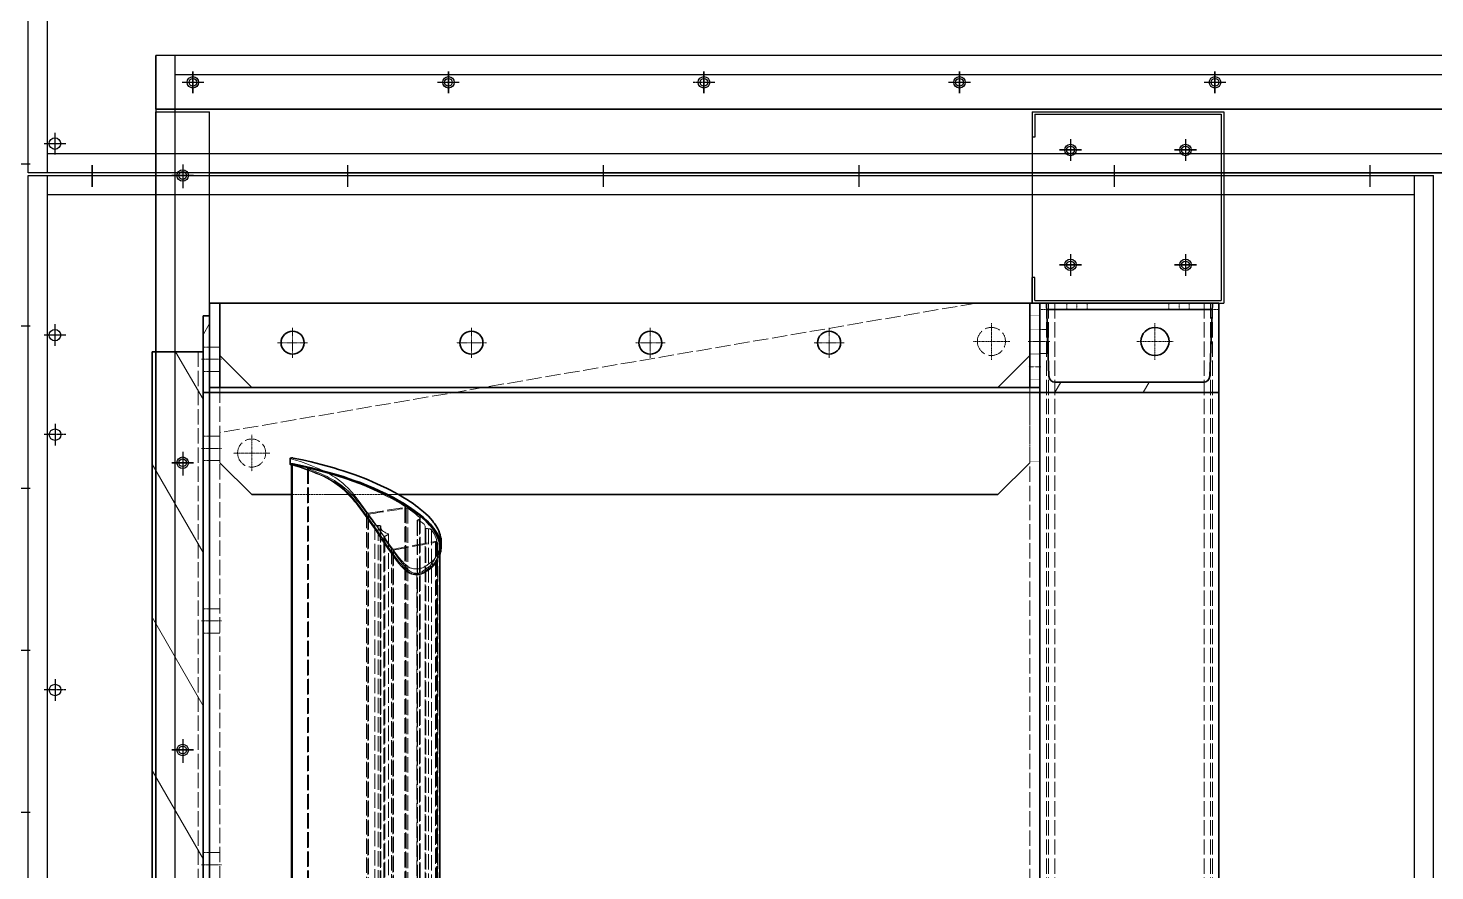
# Model space of a CAD drawing. Header units: millimetres. Extents: x 2686 to 32093, y 2268 to 23063.
# Drawn here: x 13346 to 14447, y 10538 to 11199 of the extents above; entities that cross this region are included whole.
import ezdxf

# ---------------------------------------------------------------- set-up
doc = ezdxf.new("R2010")
doc.units = ezdxf.units.MM
for name, pattern in [('CENTER', [2, 1.25, -0.25, 0.25, -0.25]), ('DASHDOT', [18.5, 12, -3, 0.5, -3]), ('DASHED', [15, 12, -3])]:
    doc.linetypes.add(name, pattern=pattern)
doc.layers.add('center', color=1, linetype='CENTER')

# ---------------------------------------------------------------- blocks, each defined once
blk = doc.blocks.new('A$C55E021B5')
at = {"color": 7, "lineweight": 35}
for p, q in [((580, 2140.5), (580, 1356.9)), ((728, 2140.5), (1362, 2140.5)), ((1375, 38.5), (1375, 2102.5)), ((1415, 2102.5), (1415, 38.5)), ((720, 2074.5), (1370, 2074.5)), ((720, 2070.5), (720, 1140.5)), ((1370, 2070.5), (720, 2070.5)), ((753, 2074.5), (1337, 2074.5)), ((1370, 2070.5), (1370, 209.8)), ((1370, 2070.5), (1370, 209.8)), ((1375, 70.5), (1375, 2070.5)), ((1375, 2070.5), (1375, 209.8)), ((1305.8, 2014.3), (1305.8, 1444.8)), ((753, 1990.5), (1221.9, 1990.5)), ((1189.7, 1949.5), (1189.7, 1349.6))]:
    blk.add_line(p, q, dxfattribs=at)
at = {"color": 7, "linetype": 'DASHED', "lineweight": 13, "ltscale": 0.008334}
for p, q in [((580, 2140.5), (585, 2140.5)), ((585, 2140.5), (580, 2140.5))]:
    blk.add_line(p, q, dxfattribs=at)
at = {"color": 7, "lineweight": 35, "ltscale": 0.008334}
for p, q in [((580, 2140.5), (585, 2140.5)), ((715, 2140.5), (720, 2140.5))]:
    blk.add_line(p, q, dxfattribs=at)
at = {"color": 7, "lineweight": 35, "ltscale": 0.116666}
for p, q in [((580, 2070.5), (580, 2140.5)), ((720, 2140.5), (720, 2070.5))]:
    blk.add_line(p, q, dxfattribs=at)
at = {"color": 7, "lineweight": 35, "ltscale": 0.008333}
for p, q in [((580, 2135.5), (580, 2140.5)), ((1375, 2130.5), (1370, 2130.5)), ((1375, 2070.5), (1370, 2070.5))]:
    blk.add_line(p, q, dxfattribs=at)
at = {"color": 7, "linetype": 'DASHED', "lineweight": 13}
for p, q in [((585, 2140.5), (585, 0.5)), ((586.6, 2140.5), (586.6, 0.5)), ((591.6, 2140.5), (591.6, 0.5)), ((708.4, 2140.5), (708.4, 0.5)), ((713.4, 2140.5), (713.4, 0.5)), ((715, 2140.5), (715, 0.5)), ((770, 2140.5), (1362, 2039.1)), ((1379, 2102.5), (1379, 1090.5)), ((728, 1070.5), (728, 2074.5)), ((1362, 2074.5), (1362, 66.5)), ((1370, 2074.5), (1370, 66.5)), ((1292.6, 2011.1), (1292.6, 1414.4)), ((1293.3, 2010.9), (1293.3, 1414.3)), ((1293.4, 2011), (1293.4, 1413.5)), ((1305.7, 2014.2), (1305.7, 1443.9)), ((720, 1070.5), (720, 1972.9)), ((1205, 1972.1), (1205, 1220.2)), ((1205.3, 1972.5), (1205.3, 1220.7)), ((1205.7, 1971.4), (1205.7, 1219.5)), ((1214.9, 1979.8), (1214.9, 1228.5)), ((1216.1, 1980), (1216.1, 1228.7)), ((1216.4, 1980.8), (1216.4, 1229.6)), ((1216.5, 1980.9), (1216.5, 1229.8)), ((1217, 1980.4), (1217, 1229.2)), ((1245.5, 1975.3), (1245.5, 1223.7)), ((1245.7, 1975.9), (1245.7, 1285.9)), ((1246.1, 1975), (1246.1, 1223.3)), ((1246.1, 1974.9), (1246.1, 1223.2)), ((1247, 1976.2), (1247, 1290.4)), ((720, 1968.5), (720, 172.5)), ((1196.3, 1963), (1196.3, 1211)), ((1198.7, 1963.8), (1198.7, 1211.9)), ((1200.8, 1964), (1200.8, 1212)), ((1201.1, 1965.1), (1201.1, 1213.1)), ((1201.2, 1964.2), (1201.2, 1212.2)), ((1201.2, 1964.2), (1201.2, 1212.2)), ((1207.3, 1970.6), (1207.3, 1218.7)), ((1207.3, 1970.3), (1207.3, 1218.4)), ((1207.4, 1970.5), (1207.4, 1218.6)), ((1236, 1966), (1236, 1214)), ((1236, 1965.9), (1236, 1214)), ((1236.1, 1965.1), (1236.1, 1213.1)), ((1236.4, 1966.2), (1236.4, 1214.2)), ((1238.1, 1966.3), (1238.1, 1214.3)), ((1240.5, 1967.1), (1240.5, 1215.1)), ((1191.2, 1949.5), (1191.2, 1198.1)), ((1191.6, 1952.9), (1191.6, 1201.3)), ((1192, 1954.4), (1192, 1202.8)), ((1192, 1954.4), (1192, 1202.7)), ((1192.6, 1954), (1192.6, 1202.3)), ((1193, 1953.2), (1193, 1201.6)), ((1229.8, 1959.5), (1229.8, 1207.6)), ((1229.9, 1959.7), (1229.9, 1207.8)), ((1229.9, 1959.4), (1229.9, 1207.5)), ((1232.9, 1957.8), (1232.9, 1206)), ((1233.4, 1956.7), (1233.4, 1204.9)), ((1233.6, 1957), (1233.6, 1205.2)), ((1225.9, 1947.1), (1225.9, 1196)), ((1226.2, 1947.8), (1226.2, 1196.6)), ((1226.5, 1946.7), (1226.5, 1195.6)), ((1226.5, 1946.6), (1226.5, 1195.5)), ((1227.5, 1948.1), (1227.5, 1196.8)), ((1207.8, 1928.8), (1207.8, 1180.1))]:
    blk.add_line(p, q, dxfattribs=at)
at = {"color": 7, "lineweight": 35, "ltscale": 0.216666}
for p, q in [((585, 2140.5), (715, 2140.5)), ((715, 2140.5), (585, 2140.5))]:
    blk.add_line(p, q, dxfattribs=at)
at = {"color": 7, "lineweight": 35, "ltscale": 0.095348}
for p, q in [((585, 2140.5), (587, 2083.3)), ((713, 2083.3), (715, 2140.5))]:
    blk.add_line(p, q, dxfattribs=at)
at = {"color": 7, "linetype": 'DASHED', "lineweight": 13, "ltscale": 0.008333}
for p, q in [((603.1, 2135.5), (603.1, 2140.5)), ((619.1, 2135.5), (619.1, 2140.5)), ((683.1, 2135.5), (683.1, 2140.5)), ((699.1, 2135.5), (699.1, 2140.5)), ((715, 2140.5), (720, 2140.5)), ((720, 2140.5), (715, 2140.5)), ((720, 2140.5), (720, 2135.5)), ((1375, 2106.1), (1370, 2106.1)), ((1375, 2087.1), (1370, 2087.1)), ((1375, 2036.2), (1370, 2036.2)), ((1375, 2017.2), (1370, 2017.2)), ((1375, 1901.1), (1370, 1901.1)), ((1375, 1882.1), (1370, 1882.1)), ((1375, 1710.1), (1370, 1710.1))]:
    blk.add_line(p, q, dxfattribs=at)
at = {"color": 7, "linetype": 'DASHDOT', "lineweight": 13, "ltscale": 0.01}
for p, q in [((611.1, 2135), (611.1, 2141)), ((691.1, 2135), (691.1, 2141))]:
    blk.add_line(p, q, dxfattribs=at)
at = {"color": 7, "linetype": 'DASHED', "lineweight": 13, "ltscale": 0.116666}
blk.add_line((720, 2140.5), (720, 2070.5), dxfattribs=at)
at = {"color": 7, "lineweight": 35, "ltscale": 0.11}
for p, q in [((720, 2074.5), (720, 2140.5)), ((728, 2074.5), (728, 2140.5)), ((1362, 2140.5), (1362, 2074.5)), ((1370, 2074.5), (1370, 2140.5))]:
    blk.add_line(p, q, dxfattribs=at)
at = {"color": 7, "lineweight": 35, "ltscale": 0.013333}
for p, q in [((720, 2140.5), (728, 2140.5)), ((720, 2074.5), (728, 2074.5))]:
    blk.add_line(p, q, dxfattribs=at)
at = {"color": 7, "lineweight": 35, "ltscale": 0.068333}
for p, q in [((728, 2140.5), (728, 2099.5)), ((1362, 2099.5), (1362, 2140.5))]:
    blk.add_line(p, q, dxfattribs=at)
at = {"color": 7, "lineweight": 35, "ltscale": 0.013334}
for p, q in [((1362, 2140.5), (1370, 2140.5)), ((1370, 2074.5), (1362, 2074.5))]:
    blk.add_line(p, q, dxfattribs=at)
at = {"color": 7, "linetype": 'DASHED', "lineweight": 13, "ltscale": 0.008625}
blk.add_line((580, 2135.5), (585.2, 2135.5), dxfattribs=at)
at = {"color": 7, "lineweight": 35, "ltscale": 0.216085}
blk.add_line((585.2, 2135.5), (714.8, 2135.5), dxfattribs=at)
at = {"color": 7, "linetype": 'DASHED', "lineweight": 13, "ltscale": 0.008624}
blk.add_line((714.8, 2135.5), (720, 2135.5), dxfattribs=at)
at = {"color": 7, "linetype": 'DASHED', "lineweight": 13, "ltscale": 0.013333}
for p, q in [((720, 2130.5), (728, 2130.5)), ((720, 2120), (728, 2120)), ((720, 2101), (728, 2101)), ((728, 2100), (720, 2100)), ((728, 2081), (720, 2081)), ((720, 2016.5), (728, 2016.5))]:
    blk.add_line(p, q, dxfattribs=at)
at = {"color": 7, "lineweight": 35, "ltscale": 0.1}
for p, q in [((1370, 2130.5), (1370, 2070.5)), ((1375, 2130.5), (1375, 2070.5))]:
    blk.add_line(p, q, dxfattribs=at)
at = {"color": 7, "linetype": 'DASHDOT', "lineweight": 13, "ltscale": 0.047667}
for p, q in [((630, 2124.8), (630, 2096.2)), ((758, 2124.8), (758, 2096.2)), ((615.7, 2110.5), (644.3, 2110.5)), ((743.7, 2110.5), (772.3, 2110.5)), ((1337, 2037.4), (1337, 2008.8)), ((1322.7, 2023.1), (1351.3, 2023.1))]:
    blk.add_line(p, q, dxfattribs=at)
at = {"color": 7, "linetype": 'DASHED', "lineweight": 13, "ltscale": 0.010079}
for p, q in [((720, 2120), (714, 2120)), ((720, 2101), (714, 2101))]:
    blk.add_line(p, q, dxfattribs=at)
at = {"color": 7, "linetype": 'DASHED', "lineweight": 13, "ltscale": 0.009527}
blk.add_line((720, 2120), (714.3, 2120), dxfattribs=at)
at = {"color": 7, "linetype": 'DASHDOT', "lineweight": 13, "ltscale": 0.039}
for p, q in [((885, 2121.2), (885, 2097.8)), ((1025, 2121.2), (1025, 2097.8)), ((1165, 2121.2), (1165, 2097.8)), ((1305, 2121.2), (1305, 2097.8)), ((873.3, 2109.5), (896.7, 2109.5)), ((1013.3, 2109.5), (1036.7, 2109.5)), ((1153.3, 2109.5), (1176.7, 2109.5)), ((1293.3, 2109.5), (1316.7, 2109.5))]:
    blk.add_line(p, q, dxfattribs=at)
at = {"color": 7, "lineweight": 13, "ltscale": 0.016666}
blk.add_line((1375, 2115.8), (1370, 2124.5), dxfattribs=at)
at = {"color": 7, "linetype": 'DASHDOT', "lineweight": 13, "ltscale": 0.02876}
blk.add_line((712.2, 2110.5), (729.4, 2110.5), dxfattribs=at)
at = {"color": 7, "linetype": 'DASHED', "lineweight": 13, "ltscale": 0.013334}
for p, q in [((1370, 2106.1), (1362, 2106.1)), ((1370, 2087.1), (1362, 2087.1)), ((1370, 2036.2), (1362, 2036.2)), ((1370, 2017.2), (1362, 2017.2)), ((1370, 1901.1), (1362, 1901.1)), ((1370, 1882.1), (1362, 1882.1)), ((1370, 1710.1), (1362, 1710.1))]:
    blk.add_line(p, q, dxfattribs=at)
at = {"color": 7, "linetype": 'DASHED', "lineweight": 13, "ltscale": 0.010632}
blk.add_line((720, 2101), (713.6, 2101), dxfattribs=at)
at = {"color": 7, "lineweight": 35, "ltscale": 0.058926}
for p, q in [((753, 2074.5), (728, 2099.5)), ((753, 1990.5), (728, 2015.5))]:
    blk.add_line(p, q, dxfattribs=at)
at = {"color": 7, "linetype": 'DASHED', "lineweight": 13, "ltscale": 0.140001}
blk.add_line((728, 2015.5), (728, 2099.5), dxfattribs=at)
at = {"color": 7, "lineweight": 35, "ltscale": 0.058925}
for p, q in [((1362, 2099.5), (1337, 2074.5)), ((1337, 1990.5), (1362, 2015.5))]:
    blk.add_line(p, q, dxfattribs=at)
at = {"color": 7, "linetype": 'DASHDOT', "lineweight": 13, "ltscale": 0.025999}
for p, q in [((1376.3, 2096.6), (1360.7, 2096.6)), ((1376.3, 2026.7), (1360.7, 2026.7)), ((1376.3, 1891.6), (1360.7, 1891.6)), ((1376.3, 1700.6), (1360.7, 1700.6))]:
    blk.add_line(p, q, dxfattribs=at)
at = {"color": 7, "lineweight": 35, "ltscale": 0.066667}
blk.add_line((1375, 2102.5), (1415, 2102.5), dxfattribs=at)
at = {"color": 7, "lineweight": 13, "ltscale": 0.071812}
blk.add_line((1396.5, 2102.5), (1375, 2065.2), dxfattribs=at)
at = {"color": 7, "linetype": 'DASHDOT', "lineweight": 13, "ltscale": 0.016}
blk.add_line((728.8, 2090.5), (719.2, 2090.5), dxfattribs=at)
at = {"color": 7, "lineweight": 35, "ltscale": 0.233334}
blk.add_line((720, 2070.5), (580, 2070.5), dxfattribs=at)
at = {"color": 7, "lineweight": 35, "ltscale": 0.193355}
blk.add_line((592, 2078.5), (708, 2078.5), dxfattribs=at)
at = {"color": 7, "lineweight": 13, "ltscale": 0.015396}
blk.add_line((639.1, 2070.5), (634.4, 2078.5), dxfattribs=at)
at = {"color": 7, "lineweight": 13, "ltscale": 0.015395}
blk.add_line((708.3, 2070.5), (703.7, 2078.5), dxfattribs=at)
at = {"color": 7, "lineweight": 35, "ltscale": 0.006667}
for p, q in [((720, 2070.5), (720, 2074.5)), ((1370, 2074.5), (1370, 2070.5))]:
    blk.add_line(p, q, dxfattribs=at)
at = {"color": 7, "linetype": 'DASHED', "lineweight": 13, "ltscale": 0.006667}
blk.add_line((720, 2070.5), (720, 2074.5), dxfattribs=at)
at = {"color": 7, "lineweight": 35, "ltscale": 0.17003}
blk.add_line((720, 2070.5), (720, 1968.5), dxfattribs=at)
at = {"color": 7, "lineweight": 35, "ltscale": 0.162609}
blk.add_line((720, 1972.9), (720, 2070.5), dxfattribs=at)
at = {"color": 7, "linetype": 'DASHED', "lineweight": 13, "ltscale": 0.03936}
blk.add_line((1362, 2015.5), (1362, 2039.1), dxfattribs=at)
at = {"color": 7, "lineweight": 35, "ltscale": 0.007734}
blk.add_line((1306.9, 2018.9), (1306.9, 2014.3), dxfattribs=at)
at = {"color": 7, "lineweight": 13}
blk.add_line((1305, 2014.4), (1305, 1445.8), dxfattribs=at)
at = {"color": 7, "lineweight": 35, "ltscale": 0.001058}
blk.add_line((1306.4, 2014), (1305.8, 2013.8), dxfattribs=at)
at = {"color": 7, "lineweight": 13, "ltscale": 0.133334}
for p, q in [((1415, 2014.5), (1375, 1945.2)), ((1415, 1894.5), (1375, 1825.2)), ((1415, 1774.5), (1375, 1705.2))]:
    blk.add_line(p, q, dxfattribs=at)
at = {"color": 7, "linetype": 'DASHED', "lineweight": 13, "ltscale": 0.139902}
blk.add_line((1221.9, 1990.5), (1305.8, 1990.5), dxfattribs=at)
at = {"color": 7, "lineweight": 35, "ltscale": 0.051989}
blk.add_line((1305.8, 1990.5), (1337, 1990.5), dxfattribs=at)
at = {"color": 7, "linetype": 'DASHED', "lineweight": 13, "ltscale": 0.003028}
blk.add_line((1205.7, 1971.4), (1207.3, 1970.6), dxfattribs=at)
at = {"color": 7, "linetype": 'DASHED', "lineweight": 13, "ltscale": 0.003529}
blk.add_line((1198.7, 1963.8), (1200.8, 1964), dxfattribs=at)
at = {"color": 7, "linetype": 'DASHED', "lineweight": 13, "ltscale": 4.25198e-05}
blk.add_line((1201.2, 1964.2), (1201.2, 1964.2), dxfattribs=at)
at = {"color": 7, "linetype": 'DASHED', "lineweight": 13, "ltscale": 4.1767e-05}
blk.add_line((1236, 1966), (1236, 1965.9), dxfattribs=at)
at = {"color": 7, "linetype": 'DASHED', "lineweight": 13, "ltscale": 0.002883}
blk.add_line((1238.1, 1966.3), (1236.4, 1966.2), dxfattribs=at)
at = {"color": 7, "lineweight": 35, "ltscale": 0.007647}
blk.add_line((1188.7, 1954.1), (1188.7, 1949.5), dxfattribs=at)
at = {"color": 7, "lineweight": 35}
for points in [[(1304.4, 2019.2), (1297.3, 2017.7), (1290.5, 2016.1), (1286.6, 2015.2), (1282.7, 2014.2), (1277.6, 2012.8), (1272.6, 2011.4), (1269, 2010.3), (1265.5, 2009.2), (1260.8, 2007.6), (1256.1, 2006), (1251.9, 2004.5), (1248.9, 2003.3), (1245.9, 2002.1), (1242.4, 2000.6), (1239, 1999.1), (1236.2, 1997.8), (1231, 1995.3), (1228.4, 1994), (1225.9, 1992.7), (1222, 1990.6), (1218.6, 1988.6), (1215.6, 1986.8), (1212.7, 1984.9), (1210.7, 1983.5), (1208.8, 1982.1), (1206.9, 1980.6), (1205, 1979.2), (1202.5, 1977.1), (1200.6, 1975.4), (1198.7, 1973.6), (1197, 1971.7), (1195.3, 1969.8), (1194.6, 1968.8), (1193.8, 1967.8), (1192.9, 1966.4), (1192.1, 1965.1), (1191.4, 1963.7), (1190.6, 1962.1), (1190, 1960.4), (1189.4, 1958.9), (1189.1, 1957.3), (1188.8, 1955.8), (1188.8, 1954.9), (1188.7, 1954.1)], [(1304.4, 2019.2), (1304.9, 2019.3), (1305.2, 2019.3), (1305.8, 2019.3), (1306.2, 2019.2), (1306.7, 2019.1), (1306.9, 2019), (1306.9, 2018.9), (1306.9, 2018.9)], [(1304.4, 2014.6), (1297.3, 2013.1), (1290.5, 2011.5), (1286.6, 2010.5), (1282.7, 2009.5), (1277.6, 2008.2), (1272.6, 2006.8), (1269, 2005.7), (1265.5, 2004.6), (1260.8, 2003), (1256.2, 2001.4), (1251.9, 1999.9), (1248.9, 1998.7), (1245.9, 1997.5), (1242, 1995.8), (1236.9, 1993.6), (1231.7, 1991.1), (1230.3, 1990.4), (1226.1, 1988.2), (1222.1, 1986), (1218.7, 1984.1), (1215.7, 1982.2), (1212.7, 1980.3), (1209.8, 1978.2), (1206.9, 1976.1), (1205, 1974.6), (1202.6, 1972.6), (1200.6, 1970.8), (1198.6, 1968.9), (1197.1, 1967.3), (1195.7, 1965.6), (1194.3, 1963.9), (1193.3, 1962.4), (1192.3, 1960.8), (1191.4, 1959.2), (1190.6, 1957.5), (1190, 1955.9), (1189.5, 1954.3), (1189.1, 1952.7), (1188.8, 1951.3), (1188.8, 1950.4), (1188.7, 1949.5)], [(1305, 2014.4), (1298.1, 2012.9), (1291.3, 2011.3), (1286, 2010), (1280.7, 2008.6), (1275.6, 2007.2), (1270.6, 2005.8), (1265.8, 2004.2), (1263.4, 2003.5), (1257.8, 2001.6), (1252.3, 1999.5), (1247.4, 1997.6), (1242.6, 1995.6), (1239.6, 1994.2), (1236.7, 1992.9), (1233.5, 1991.4), (1229.1, 1989.2), (1224.8, 1986.9), (1220.6, 1984.5), (1217.4, 1982.6), (1214.2, 1980.5), (1211, 1978.3), (1208, 1976.1), (1205.5, 1974.1), (1203.3, 1972.3), (1201.2, 1970.4), (1199.3, 1968.4), (1197.7, 1966.7), (1196.3, 1965.1), (1194.8, 1963.2), (1194.2, 1962.2), (1193.5, 1961.2), (1192.8, 1959.9), (1192.1, 1958.5), (1191.5, 1957.1), (1190.8, 1955.5), (1190.3, 1953.9), (1190, 1952.3), (1189.8, 1950.9), (1189.7, 1949.5)], [(1304.4, 2014.6), (1304.9, 2014.7), (1305.2, 2014.7), (1305.8, 2014.6), (1306.2, 2014.6), (1306.7, 2014.4), (1306.9, 2014.3), (1306.9, 2014.3), (1306.9, 2014.3)], [(1305, 2014.4), (1305.3, 2014.4), (1305.6, 2014.4), (1305.8, 2014.3), (1305.8, 2014.3), (1305.8, 2014.3), (1305.8, 2014.3)], [(1306.9, 2014.3), (1306.9, 2014.2), (1306.9, 2014.2), (1306.8, 2014.1), (1306.4, 2014)], [(1188.7, 1949.5), (1188.8, 1948.3), (1188.9, 1947.2), (1189, 1946.3), (1189.2, 1945.5), (1189.5, 1944.3), (1189.7, 1943.7)]]:
    blk.add_lwpolyline(points, dxfattribs=at)
at = {"color": 7, "linetype": 'DASHED', "lineweight": 13}
for points in [[(1306.4, 2018.6), (1302.7, 2017.6), (1298.9, 2016.4), (1294.7, 2014.9), (1292.4, 2014), (1289.5, 2012.9), (1286.7, 2011.8), (1283.6, 2010.5), (1280.9, 2009.2), (1278.3, 2007.9), (1276.6, 2007), (1275, 2006.1), (1273.4, 2005.1), (1271.9, 2004.1), (1270, 2002.8), (1268.1, 2001.4), (1266.8, 2000.4), (1265.6, 1999.4), (1264.4, 1998.3), (1263.3, 1997.2), (1262, 1996), (1260.8, 1994.7), (1259.5, 1993.3), (1258.2, 1991.8), (1256.7, 1990.1), (1255.3, 1988.3), (1252.8, 1985.1), (1249.4, 1980.4), (1244.7, 1973.9), (1241.9, 1969.9), (1240.2, 1967.5), (1236.8, 1962.5), (1233.4, 1957.4), (1230.4, 1953), (1227.4, 1948.8), (1225.1, 1945.6), (1223.5, 1943.3), (1221.7, 1941.2), (1219.8, 1939), (1218.7, 1937.8), (1217.8, 1936.9), (1216.7, 1935.9), (1215.6, 1934.9), (1214.9, 1934.3), (1214, 1933.8), (1213.1, 1933.3), (1212.5, 1933), (1211.9, 1932.8), (1211.1, 1932.6), (1210.4, 1932.5), (1209.1, 1932.3), (1207.7, 1932.3)], [(1306.9, 2018.9), (1306.9, 2018.9), (1306.9, 2018.8), (1306.8, 2018.8), (1306.4, 2018.6)], [(1305.8, 2013.8), (1302.6, 2012.9), (1299, 2011.8), (1294.8, 2010.3), (1290.2, 2008.6), (1286.9, 2007.2), (1283.7, 2005.9), (1280.9, 2004.6), (1278.4, 2003.3), (1276.7, 2002.4), (1275.1, 2001.5), (1273.5, 2000.5), (1272, 1999.6), (1270, 1998.2), (1268.2, 1996.9), (1266.9, 1995.8), (1265.6, 1994.8), (1264.4, 1993.7), (1263.3, 1992.6), (1261.7, 1991), (1260.1, 1989.4), (1258.2, 1987.3), (1256.8, 1985.5), (1255.3, 1983.8), (1252.7, 1980.3), (1249.5, 1976), (1245, 1969.8), (1242.9, 1966.8), (1240.2, 1962.9), (1236.1, 1956.7), (1233.1, 1952.3), (1230.4, 1948.4), (1227.5, 1944.4), (1225.1, 1941), (1223.8, 1939.2), (1221.8, 1936.7), (1219.9, 1934.4), (1218.3, 1932.8), (1217.4, 1931.9), (1216.6, 1931.1), (1215.7, 1930.4), (1215, 1929.8), (1214.2, 1929.3), (1213.8, 1929), (1213.2, 1928.7), (1212.6, 1928.5), (1212, 1928.3), (1211.3, 1928.1), (1210.5, 1927.9), (1209.2, 1927.7), (1208.4, 1927.7), (1207.7, 1927.7)], [(1305.7, 2014.2), (1301.8, 2013.1), (1299.9, 2012.5), (1296.7, 2011.4), (1293.7, 2010.4), (1290.1, 2009), (1286.5, 2007.6), (1283.1, 2006.1), (1279.8, 2004.6), (1277.3, 2003.3), (1275, 2002.1), (1272.8, 2000.8), (1270.8, 1999.5), (1268.9, 1998.2), (1267, 1996.8), (1265.7, 1995.8), (1264.5, 1994.7), (1263.2, 1993.6), (1262.1, 1992.5), (1260.8, 1991.2), (1259.6, 1990), (1257.6, 1987.8), (1255.5, 1985.2), (1254, 1983.4), (1251.5, 1980.2), (1248.9, 1976.6), (1245.3, 1971.6), (1242.7, 1968), (1239.4, 1963.2), (1237.1, 1959.9), (1234.9, 1956.6), (1231.9, 1952.1), (1229.4, 1948.4), (1227.8, 1946.2), (1226.2, 1944), (1224.2, 1941.1), (1223.1, 1939.7), (1221.5, 1937.6), (1219.6, 1935.4), (1218.7, 1934.4), (1217.8, 1933.4), (1216.2, 1931.8), (1214.7, 1930.6), (1213.8, 1929.9), (1213, 1929.3), (1212.2, 1928.9), (1211.6, 1928.7), (1211, 1928.5), (1209.9, 1928.3), (1208.9, 1928.2), (1207.8, 1928.1)], [(1292.6, 2011.1), (1289.7, 2010.4), (1282.8, 2008.6), (1275.9, 2006.7), (1269.3, 2004.7), (1264.4, 2003.1), (1262, 2002.3), (1257.7, 2000.8), (1253.4, 1999.2), (1250.4, 1998.1), (1247.5, 1996.9), (1244.6, 1995.6), (1241.7, 1994.4), (1238.8, 1993), (1235.8, 1991.6), (1231.4, 1989.4), (1227.1, 1987.2), (1223.3, 1985.1), (1220.1, 1983.2), (1216.5, 1980.9)], [(1293.3, 2010.9), (1291.3, 2010.2), (1287.3, 2008.7), (1284.4, 2007.5), (1281.6, 2006.3), (1278, 2004.6), (1276.3, 2003.7), (1274.7, 2002.8)], [(1292.6, 2011.1), (1292.9, 2011.1), (1293.3, 2011.1), (1293.4, 2011.1), (1293.4, 2011), (1293.4, 2011), (1293.4, 2011)], [(1274.7, 2002.8), (1272.3, 2001.5), (1270, 2000.1), (1267.9, 1998.7), (1265.9, 1997.2), (1264, 1995.7), (1262.7, 1994.5), (1261.4, 1993.4), (1260.2, 1992.2), (1258.9, 1990.9), (1257.4, 1989.3), (1256, 1987.7)], [(1256, 1987.7), (1254.6, 1986), (1253.2, 1984.3), (1250.5, 1980.9), (1247, 1976.2)], [(1214.9, 1979.8), (1212.8, 1978.4), (1210.9, 1977), (1208.9, 1975.5), (1207.1, 1974), (1205.3, 1972.5)], [(1216.1, 1980), (1215.5, 1980), (1215.3, 1980), (1215, 1979.9), (1214.9, 1979.8)], [(1217, 1980.4), (1216.8, 1980.5), (1216.6, 1980.5), (1216.5, 1980.6), (1216.4, 1980.7), (1216.4, 1980.8)], [(1245.7, 1975.9), (1246.3, 1975.9), (1246.5, 1975.9), (1246.8, 1976), (1247, 1976.1), (1247, 1976.2)], [(1192, 1954.4), (1192.6, 1956.2), (1193.4, 1957.9), (1194.2, 1959.7), (1195.2, 1961.3), (1196.3, 1963)], [(1198.7, 1963.8), (1198, 1963.8), (1197.3, 1963.6), (1196.7, 1963.3), (1196.5, 1963.2), (1196.3, 1963)], [(1200.8, 1964), (1201.1, 1964), (1201.2, 1964.1), (1201.2, 1964.1), (1201.2, 1964.2)], [(1207.3, 1970.3), (1205.7, 1969.7), (1204.9, 1969.4), (1204.2, 1969), (1203.4, 1968.5), (1202.7, 1968), (1202.1, 1967.4), (1201.7, 1966.8), (1201.4, 1966.3), (1201.2, 1965.7), (1201.1, 1965.1)], [(1229.9, 1959.7), (1231.5, 1960.3), (1232.3, 1960.7), (1232.9, 1961), (1233.8, 1961.6), (1234.5, 1962.1), (1235.1, 1962.7), (1235.5, 1963.3), (1235.8, 1963.9), (1236, 1964.5), (1236.1, 1965.1)], [(1236.4, 1966.2), (1236.1, 1966.1), (1236, 1966.1), (1236, 1966), (1236, 1966)], [(1238.1, 1966.3), (1238.9, 1966.4), (1239.5, 1966.5), (1240.1, 1966.8), (1240.4, 1966.9), (1240.5, 1967.1)], [(1188.7, 1954.1), (1188.8, 1953.1), (1188.9, 1952.1), (1189, 1951.1), (1189.2, 1950.1), (1189.5, 1949.1), (1190, 1947.6), (1190.6, 1946), (1191.3, 1944.5), (1191.7, 1943.7), (1192.1, 1942.9), (1192.8, 1941.7), (1193.6, 1940.5), (1194.2, 1939.8), (1194.9, 1939.1), (1195.8, 1938.2), (1196.6, 1937.5), (1197.5, 1936.9), (1199.3, 1935.6), (1199.9, 1935.1), (1201.4, 1934.2), (1202.2, 1933.8), (1203.3, 1933.2), (1203.9, 1933), (1204.6, 1932.8), (1205.6, 1932.5), (1206.7, 1932.3), (1207.7, 1932.3)], [(1189.7, 1949.5), (1189.8, 1948.2), (1189.9, 1946.9), (1190.2, 1945.6), (1190.5, 1944.6), (1191.1, 1942.9), (1191.6, 1941.5), (1192.3, 1939.9), (1192.6, 1939.2), (1193, 1938.4), (1193.5, 1937.6), (1194.2, 1936.5), (1195.1, 1935.5), (1195.7, 1934.8), (1196.4, 1934.1), (1197.7, 1933), (1198.6, 1932.3), (1200.5, 1931), (1201.8, 1930.1), (1202.5, 1929.7), (1203.7, 1929.1), (1204.7, 1928.7), (1205.9, 1928.3), (1206.9, 1928.2), (1207.8, 1928.1)], [(1191.2, 1949.5), (1191.3, 1950.3), (1191.3, 1951.2), (1191.4, 1952), (1191.6, 1952.9)], [(1207.8, 1928.8), (1207.2, 1928.9), (1206.6, 1929), (1206, 1929.1), (1205.4, 1929.3), (1204.4, 1929.8), (1203.4, 1930.3), (1202.8, 1930.7), (1201.2, 1931.8), (1199.6, 1932.9), (1198.3, 1933.9), (1197.4, 1934.8), (1196.7, 1935.4), (1196.1, 1936.1), (1195.6, 1936.9), (1195.1, 1937.6), (1194.6, 1938.3), (1193.9, 1939.7), (1193.3, 1941.1), (1192.5, 1943), (1192, 1944.5), (1191.6, 1946), (1191.4, 1947.2), (1191.3, 1948.3), (1191.2, 1949.5)], [(1193, 1953.2), (1192.4, 1953.3), (1192.2, 1953.2), (1191.9, 1953.2), (1191.8, 1953.1), (1191.7, 1953), (1191.6, 1952.9)], [(1227.5, 1948.1), (1229.4, 1950.7), (1231.7, 1954.1), (1233.4, 1956.7)], [(1189.7, 1943.7), (1190.4, 1941.9), (1191.2, 1940.1), (1191.8, 1938.8), (1192, 1938.4), (1192.7, 1937.2), (1193.5, 1936.1), (1194.3, 1935.1), (1195.2, 1934.2), (1196.2, 1933.3), (1197, 1932.6), (1197.9, 1932), (1199.9, 1930.6), (1201.2, 1929.7), (1201.8, 1929.3), (1202.9, 1928.8), (1204, 1928.3), (1205.2, 1928), (1206.4, 1927.8), (1207.7, 1927.7)], [(1207.8, 1928.8), (1208.4, 1928.9), (1208.9, 1928.9), (1209.6, 1929), (1210.2, 1929.1), (1211.1, 1929.4), (1211.6, 1929.7), (1212.1, 1929.9), (1212.5, 1930.2), (1213.4, 1930.9), (1214.7, 1932), (1215.3, 1932.6), (1216.4, 1933.6), (1217.4, 1934.7), (1219.3, 1936.9), (1220.3, 1938.1)], [(1220.3, 1938.1), (1221.6, 1939.8), (1222.8, 1941.5), (1225.3, 1944.9), (1226.5, 1946.6)], [(1226.2, 1947.8), (1226.6, 1947.7), (1226.9, 1947.8), (1227.3, 1947.9), (1227.4, 1948), (1227.5, 1948.1)]]:
    blk.add_lwpolyline(points, dxfattribs=at)
at = {"color": 7, "lineweight": 35}
for centre, radius in [((630, 2110.5), 11), ((885, 2109.5), 9), ((1025, 2109.5), 9), ((1165, 2109.5), 9), ((1305, 2109.5), 9)]:
    blk.add_circle(centre, radius, dxfattribs=at)
at = {"color": 7, "linetype": 'DASHED', "lineweight": 13}
for centre in [(758, 2110.5), (1337, 2023.1)]:
    blk.add_circle(centre, 11, dxfattribs=at)
at = {"color": 7, "lineweight": 35}
for centre, start, end in [((592, 2083.5), 182, 270), ((708, 2083.5), 270, 358)]:
    blk.add_arc(centre, 5, start, end, dxfattribs=at)
at = {"color": 7, "linetype": 'DASHED', "lineweight": 13}
for centre, radius, start, end in [((297.6, -3934), 5984.8, 80.88644, 81.17117), ((301.8, -3931.5), 5982.4, 80.92195, 81.1995), ((2061.3, 1386.4), 1005.4, 144.1767, 144.7204), ((1246, 1975), 0.167, 322.0804, 358.4012), ((1204, 1965.1), 2.91, 180.1868, 197.7172), ((1233.2, 1965.1), 2.87, 0.1399, 17.8463), ((1192.2, 1954.4), 0.185, 163.1111, 179.8636), ((106.6, -4013.2), 6065.2, 79.36256, 79.68511), ((102.6, -4014.3), 6066.3, 79.32866, 79.64481), ((784.2, 1090.4), 976.6, 62.6471, 62.8468), ((1233, 1957.1), 0.603, 325.0594, 358.7902), ((1226.3, 1946.7), 0.227, 322.2477, 358.5394)]:
    blk.add_arc(centre, radius, start, end, dxfattribs=at)
for centre, major_axis, ratio, start_param, end_param in [((714, 2110.5), (0, 9.5), 0.034921, 1.0708, 3.14163), ((714, 2110.5), (0, 9.5), 0.034919, 0.00005, 1.070675), ((714, 2110.5), (0, 9.5), 0.034921, 4.212393, 6.283223), ((714, 2110.5), (0, 9.5), 0.034919, 3.141642, 4.212267), ((1292.9, 2011), (0.499, 0), 0.268579, 5.633753, 6.283007), ((1305.3, 2014.3), (0.499, 0), 0.256471, 5.545143, 6.283053), ((1208, 1972.1), (3.02, -0.01), 0.380707, 2.725793, 3.142903), ((1208, 1972.1), (2.97, -0.01), 0.383849, 3.143022, 3.823399), ((1217.4, 1980.8), (1, 0), 0.359528, 2.639882, 3.141998), ((1245.1, 1975), (1, 0), 0.374172, 6.282663, 7.445949), ((1206.9, 1970.5), (0.501, 0), 0.385714, 6.282981, 6.959234), ((1206.9, 1970.5), (0.499, 0), 0.386348, 5.415961, 6.282973), ((1193, 1954.4), (0.997, -0.001), 0.424036, 3.142126, 4.309775), ((1230.3, 1959.5), (0.501, 0), 0.411487, 2.276501, 3.141916), ((1230.3, 1959.5), (0.499, 0), 0.41212, 3.141908, 3.819272), ((1230.5, 1957), (3.03, 0.01), 0.415585, 6.281476, 6.955212), ((1225.5, 1946.7), (1, 0), 0.439485, 6.282619, 7.44616)]:
    blk.add_ellipse(centre, major_axis=major_axis, ratio=ratio, start_param=start_param, end_param=end_param, dxfattribs=at)
blk = doc.blocks.new('A$C3A446159')
for p, q in [((0, 150), (0, 0)), ((0, 150), (150, 150)), ((0, 150), (0, 130)), ((2, 148), (148, 148)), ((2, 148), (2, 130)), ((148, 148), (148, 2)), ((150, 150), (150, 0)), ((2, 130), (0, 130)), ((2, 20), (0, 20)), ((0, 0), (0, 20)), ((2, 2), (2, 20)), ((0, 0), (150, 0)), ((2, 2), (148, 2))]:
    blk.add_line(p, q)
for centre in [(30, 120), (120, 120), (30, 30), (120, 30)]:
    blk.add_circle(centre, 3)
at = {"layer": 'center'}
for p, q in [((30, 128.5), (30, 111.5)), ((120, 128.5), (120, 111.5)), ((38.5, 120), (21.5, 120)), ((128.5, 120), (111.5, 120)), ((30, 38.5), (30, 21.5)), ((120, 38.5), (120, 21.5)), ((38.5, 30), (21.5, 30)), ((128.5, 30), (111.5, 30))]:
    blk.add_line(p, q, dxfattribs=at)
blk = doc.blocks.new('A$C25707C5C')
for p, q in [((0, 2586), (0, 0)), ((1100, 2586), (0, 2586)), ((15, 0), (15, 2586)), ((15, 2571), (1081, 2571))]:
    blk.add_line(p, q)
for centre, radius in [((29, 2565), 4.5), ((229, 2565), 4.5), ((429, 2565), 4.5), ((629, 2565), 4.5), ((829, 2565), 4.5), ((715.9, 2512), 4.5), ((715.9, 2512), 4.5), ((715.9, 2512), 4.5), ((715.9, 2512), 4.5), ((805.9, 2512), 4.5), ((805.9, 2512), 4.5), ((805.9, 2512), 4.5), ((805.9, 2512), 4.5), ((21, 2492), 3), ((715.9, 2422), 4.5), ((715.9, 2422), 4.5), ((715.9, 2422), 4.5), ((715.9, 2422), 4.5), ((805.9, 2422), 4.5), ((805.9, 2422), 4.5), ((805.9, 2422), 4.5), ((805.9, 2422), 4.5), ((21, 2267), 3), ((21, 2042), 3)]:
    blk.add_circle(centre, radius)
at = {"layer": 'center', "color": 1}
for p, q in [((29, 2573.5), (29, 2556.5)), ((229, 2573.5), (229, 2556.5)), ((229, 2573.5), (229, 2556.5)), ((429, 2573.5), (429, 2556.5)), ((629, 2573.5), (629, 2556.5)), ((829, 2573.5), (829, 2556.5)), ((20.5, 2565), (37.5, 2565)), ((220.5, 2565), (237.5, 2565)), ((220.5, 2565), (237.5, 2565)), ((420.5, 2565), (437.5, 2565)), ((620.5, 2565), (637.5, 2565)), ((820.5, 2565), (837.5, 2565))]:
    blk.add_line(p, q, dxfattribs=at)
at = {"layer": 'center'}
for p, q in [((707.4, 2512), (724.4, 2512)), ((707.4, 2512), (724.4, 2512)), ((715.9, 2520.5), (715.9, 2503.5)), ((715.9, 2520.5), (715.9, 2503.5)), ((797.4, 2512), (814.4, 2512)), ((797.4, 2512), (814.4, 2512)), ((805.9, 2520.5), (805.9, 2503.5)), ((805.9, 2520.5), (805.9, 2503.5)), ((21, 2500.5), (21, 2483.5)), ((12.5, 2492), (29.5, 2492)), ((21, 2499), (21, 2482)), ((715.9, 2430.5), (715.9, 2413.5)), ((715.9, 2430.5), (715.9, 2413.5)), ((805.9, 2430.5), (805.9, 2413.5)), ((805.9, 2430.5), (805.9, 2413.5)), ((707.4, 2422), (724.4, 2422)), ((707.4, 2422), (724.4, 2422)), ((797.4, 2422), (814.4, 2422)), ((797.4, 2422), (814.4, 2422)), ((21, 2275.5), (21, 2258.5)), ((21, 2274), (21, 2257)), ((12.5, 2267), (29.5, 2267)), ((21, 2050.5), (21, 2033.5)), ((21, 2049), (21, 2032)), ((12.5, 2042), (29.5, 2042))]:
    blk.add_line(p, q, dxfattribs=at)
blk = doc.blocks.new('A$C00BA3925')
for p, q in [((0, 11), (0, 1069)), ((0, 1069), (0, 11)), ((0, 1069), (0, 11)), ((0, 1069), (42, 1069)), ((42, 11), (0, 11))]:
    blk.add_line(p, q)
at = {"color": 7, "lineweight": 15}
for p, q in [((0, 11), (0, 1069)), ((42, 11), (42, 1069)), ((3.5, 11), (0, 11)), ((20, 11), (3.5, 11)), ((20, 11), (42, 11))]:
    blk.add_line(p, q, dxfattribs=at)
for centre in [(21, 1040), (21, 840), (21, 840), (21, 640), (21, 440), (21, 240), (21, 40)]:
    blk.add_circle(centre, 3)
at = {"layer": 'center'}
for p, q in [((21, 1048.5), (21, 1031.5)), ((12.5, 1040), (29.5, 1040)), ((21, 848.5), (21, 831.5)), ((21, 848.5), (21, 831.5)), ((12.5, 840), (29.5, 840)), ((12.5, 840), (29.5, 840)), ((12.5, 640), (29.5, 640)), ((21, 648.5), (21, 631.5)), ((21, 448.5), (21, 431.5)), ((12.5, 440), (29.5, 440)), ((21, 248.5), (21, 231.5)), ((12.5, 240), (29.5, 240)), ((21, 48.5), (21, 31.5)), ((12.5, 40), (29.5, 40)), ((21, 34.5), (21, 17.5)), ((21, 17), (21, 0))]:
    blk.add_line(p, q, dxfattribs=at)
blk = doc.blocks.new('A$C456353FD')
for p, q in [((0, 0), (0, 1217)), ((0, 1217), (42, 1217)), ((42, 0), (42, 1217)), ((42, 0), (0, 0))]:
    blk.add_line(p, q)
for centre in [(21, 1167), (21, 942), (21, 717), (21, 492), (21, 267), (21, 42)]:
    blk.add_circle(centre, 4.5)
at = {"layer": 'center'}
for p, q in [((21, 1175.5), (21, 1158.5)), ((21, 1174), (21, 1157)), ((29.5, 1167), (12.5, 1167)), ((21, 950.5), (21, 933.5)), ((21, 949), (21, 932)), ((29.5, 942), (12.5, 942)), ((29.5, 717), (12.5, 717)), ((21, 725.5), (21, 708.5)), ((21, 724), (21, 707)), ((21, 500.5), (21, 483.5)), ((21, 499), (21, 482)), ((29.5, 492), (12.5, 492)), ((21, 275.5), (21, 258.5)), ((29.5, 267), (12.5, 267)), ((21, 274), (21, 257)), ((21, 50.5), (21, 33.5)), ((21, 49), (21, 32)), ((29.5, 42), (12.5, 42))]:
    blk.add_line(p, q, dxfattribs=at)
blk = doc.blocks.new('A$C35EA48DC')
for p, q in [((0, 9.5), (0, 2265.5)), ((0, 9.5), (0, 2265.5)), ((0, 2265.5), (1100, 2265.5)), ((0, 9.5), (0, 2265.5)), ((0, 9.5), (0, 2265.5)), ((0, 9.5), (0, 2265.5)), ((0, 9.5), (0, 2265.5)), ((0, 2265.5), (42, 2265.5)), ((15, 9.5), (15, 2265.5)), ((15, 9.5), (15, 2265.5)), ((1085, 9.5), (1085, 2265.5)), ((1100, 9.5), (1100, 2265.5)), ((1100, 9.5), (1100, 2265.5)), ((15, 2250.5), (1085, 2250.5))]:
    blk.add_line(p, q)
at = {"color": 7}
blk.add_circle((20.9, 2140.5), 4.5, dxfattribs=at)
for centre in [(21, 2062.5), (21, 1862.5)]:
    blk.add_circle(centre, 4.5)
at = {"layer": 'center'}
for p, q in [((50, 2273.5), (50, 2256.5)), ((50, 2273.5), (50, 2256.5)), ((250, 2273.5), (250, 2256.5)), ((450, 2273.5), (450, 2256.5)), ((650, 2273.5), (650, 2256.5)), ((850, 2273.5), (850, 2256.5)), ((1050, 2273.5), (1050, 2256.5)), ((20.9, 2149), (20.9, 2132)), ((29.4, 2140.5), (12.4, 2140.5)), ((21, 2071), (21, 2054)), ((29.5, 2062.5), (12.5, 2062.5)), ((29.5, 1862.5), (12.5, 1862.5)), ((21, 1871), (21, 1854))]:
    blk.add_line(p, q, dxfattribs=at)
blk = doc.blocks.new('sound out')
h = blk.add_hatch()
h.set_pattern_fill('CROSS', color=5, scale=10)
h.set_pattern_definition([(0, (285310.786, 361167.85), (63.5, 63.5), [31.75, -95.25]), (90, (285326.66, 361151.98), (-63.5, 63.5), [31.75, -95.25])])
h.paths.add_polyline_path([(969222.1, 350230.1), (968522.1, 350230.1), (968522.1, 347272.3), (969222.1, 347272.3)])
blk = doc.blocks.new('1')
for p, q in [((13346.2, 11085.2), (13346.2, 11325.2)), ((13361.2, 11325.2), (13361.2, 11085.2)), ((15746.2, 11100.2), (13361.2, 11100.2)), ((15746.2, 11085.2), (13346.2, 11085.2)), ((13388.2, 11085.2), (13346.2, 11085.2)), ((13388.2, 11085.2), (13346.2, 11085.2)), ((13488.2, 11085.2), (15280.2, 11085.2))]:
    blk.add_line(p, q)
blk.add_circle((13367.2, 11108.2), 4.5)
at = {"layer": 'center'}
for p, q in [((13367.2, 11116.7), (13367.2, 11099.7)), ((13358.7, 11108.2), (13375.7, 11108.2)), ((13396.2, 11091.2), (13396.2, 11074.2)), ((13596.2, 11091.2), (13596.2, 11074.2)), ((13796.2, 11091.2), (13796.2, 11074.2))]:
    blk.add_line(p, q, dxfattribs=at)
at = {"lineweight": 5}
blk.add_blockref('sound out', (-955874.4, -338945.1), dxfattribs=at)
for name, p in [('A$C25707C5C', (13446.2, 8591.2)), ('A$C456353FD', (13446.2, 9916.2)), ('A$C3A446159', (14132.1, 10983.2))]:
    blk.add_blockref(name, p)
at = {"rotation": 90}
blk.add_blockref('A$C00BA3925', (14515.2, 11135.2), dxfattribs=at)
at = {"color": 7}
blk.add_blockref('A$C35EA48DC', (13346.3, 8817.7), dxfattribs=at)
at = {"xscale": -1}
blk.add_blockref('A$C55E021B5', (14858.2, 8842.7), dxfattribs=at)

msp = doc.modelspace()

# ---------------------------------------------------------------- block references
msp.add_blockref('1', (0, 0))

doc.saveas('drawing.dxf')
